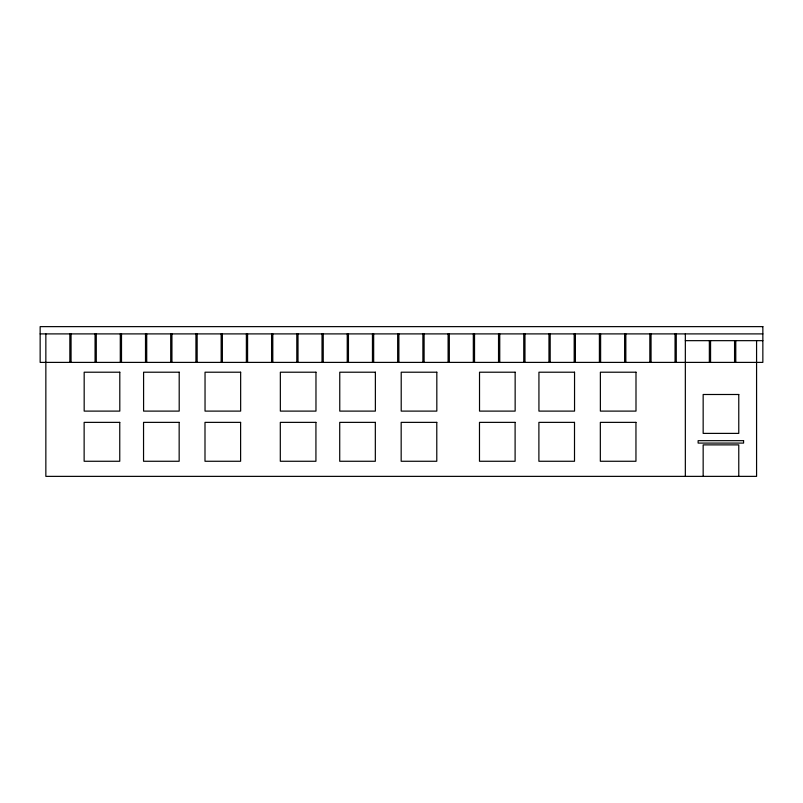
<?xml version="1.0" encoding="UTF-8"?>
<svg xmlns="http://www.w3.org/2000/svg" width="803" height="803" viewBox="0 0 803 803"><rect width="100%" height="100%" fill="white"/><g stroke="black" fill="none" stroke-linecap="round" stroke-linejoin="round"><path stroke-width="1.2" d="M40.15 333.897L762.85 333.897M685.34 340.663L762.85 340.663M756.577 340.663L756.577 476.37L45.851 476.37L45.851 333.897M738.77 476.37L738.77 444.882L703.157 444.882L703.157 476.37M735.779 340.663L735.779 362.394M734.564 340.663L734.564 362.394M710.565 340.663L710.565 362.394M709.35 340.663L709.35 362.394M685.34 333.897L685.34 476.37M676.267 333.897L676.267 362.394M675.052 333.897L675.052 362.394M651.052 333.897L651.052 362.394M649.838 333.897L649.838 362.394M625.838 333.897L625.838 362.394M624.624 333.897L624.624 362.394M600.614 333.897L600.614 362.394M599.399 333.897L599.399 362.394M575.4 333.897L575.4 362.394M574.185 333.897L574.185 362.394M550.185 333.897L550.185 362.394M548.971 333.897L548.971 362.394M524.971 333.897L524.971 362.394M523.757 333.897L523.757 362.394M499.747 333.897L499.747 362.394M498.533 333.897L498.533 362.394M474.533 333.897L474.533 362.394M473.318 333.897L473.318 362.394M449.319 333.897L449.319 362.394M448.104 333.897L448.104 362.394M424.104 333.897L424.104 362.394M422.89 333.897L422.89 362.394M398.88 333.897L398.88 362.394M397.666 333.897L397.666 362.394M373.666 333.897L373.666 362.394M372.451 333.897L372.451 362.394M348.452 333.897L348.452 362.394M347.237 333.897L347.237 362.394M323.238 333.897L323.238 362.394M322.023 333.897L322.023 362.394M298.013 333.897L298.013 362.394M296.799 333.897L296.799 362.394M272.799 333.897L272.799 362.394M271.585 333.897L271.585 362.394M247.585 333.897L247.585 362.394M246.37 333.897L246.37 362.394M222.371 333.897L222.371 362.394M221.156 333.897L221.156 362.394M197.147 333.897L197.147 362.394M195.932 333.897L195.932 362.394M171.932 333.897L171.932 362.394M170.718 333.897L170.718 362.394M146.718 333.897L146.718 362.394M145.504 333.897L145.504 362.394M121.504 333.897L121.504 362.394M120.289 333.897L120.289 362.394M96.28 333.897L96.28 362.394M95.065 333.897L95.065 362.394M71.065 333.897L71.065 362.394M69.851 333.897L69.851 362.394M762.85 326.63L40.15 326.63L40.15 362.394L762.85 362.394L762.85 326.63M119.798 372.211L84.174 372.211L84.174 411.106L119.798 411.106L119.798 372.211M179.199 372.211L143.586 372.211L143.586 411.106L179.199 411.106L179.199 372.211M240.649 372.211L205.036 372.211L205.036 411.106L240.649 411.106L240.649 372.211M315.97 372.211L280.347 372.211L280.347 411.106L315.97 411.106L315.97 372.211M375.372 372.211L339.759 372.211L339.759 411.106L375.372 411.106L375.372 372.211M436.822 372.211L401.209 372.211L401.209 411.106L436.822 411.106L436.822 372.211M515.145 372.211L479.521 372.211L479.521 411.106L515.145 411.106L515.145 372.211M574.546 372.211L538.933 372.211L538.933 411.106L574.546 411.106L574.546 372.211M635.996 372.211L600.373 372.211L600.373 411.106L635.996 411.106L635.996 372.211M738.77 394.494L703.157 394.494L703.157 433.389L738.77 433.389L738.77 394.494M119.757 422.368L84.134 422.368L84.134 461.263L119.757 461.263L119.757 422.368M179.159 422.368L143.546 422.368L143.546 461.263L179.159 461.263L179.159 422.368M240.609 422.368L204.996 422.368L204.996 461.263L240.609 461.263L240.609 422.368M315.93 422.368L280.307 422.368L280.307 461.263L315.93 461.263L315.93 422.368M375.332 422.368L339.719 422.368L339.719 461.263L375.332 461.263L375.332 422.368M436.782 422.368L401.169 422.368L401.169 461.263L436.782 461.263L436.782 422.368M515.104 422.368L479.481 422.368L479.481 461.263L515.104 461.263L515.104 422.368M574.506 422.368L538.893 422.368L538.893 461.263L574.506 461.263L574.506 422.368M635.956 422.368L600.333 422.368L600.333 461.263L635.956 461.263L635.956 422.368M743.578 440.666L698.128 440.666L698.128 443.085L743.578 443.085L743.578 440.666"/></g></svg>
